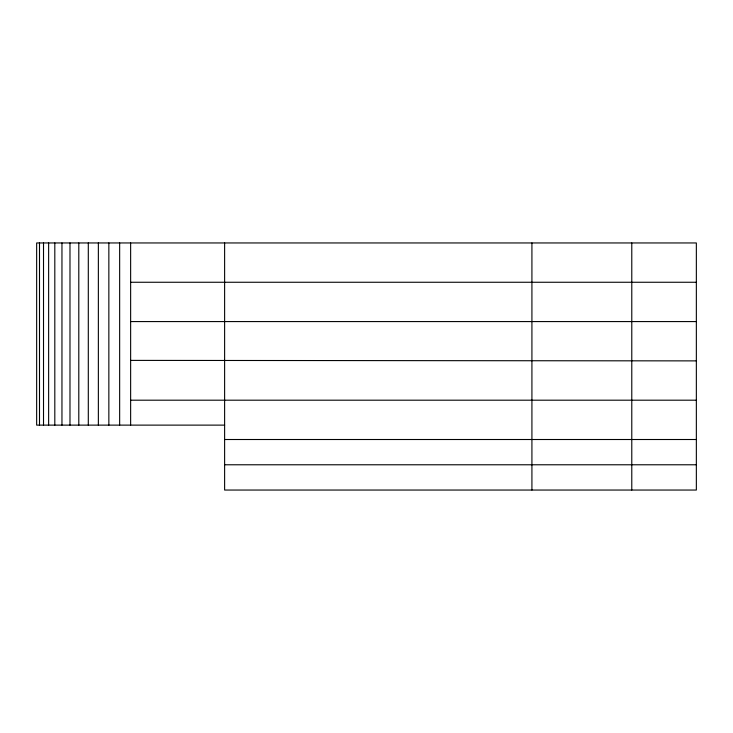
<?xml version="1.0" encoding="UTF-8"?>
<svg xmlns="http://www.w3.org/2000/svg" width="733" height="733" viewBox="0 0 733 733"><rect width="100%" height="100%" fill="white"/><g stroke="black" fill="none" stroke-linecap="round" stroke-linejoin="round"><path stroke-width="1.1" d="M130.639 282.26L696.35 282.26M130.639 321.576L696.35 321.576M696.35 360.883L130.639 360.389M130.639 400.191L696.35 400.191M224.619 425.122L36.65 425.122L36.65 242.953L696.35 242.953L696.35 490.047L224.619 490.047L224.619 242.953M224.619 439.507L696.35 439.507M224.619 464.777L696.35 464.777M631.782 242.953L631.782 490.047M531.92 242.953L531.92 490.047M130.639 242.953L130.639 425.122M119.653 242.953L119.653 425.122M108.85 242.953L108.85 425.122M98.359 242.953L98.359 425.122M88.299 242.953L88.299 425.122M78.797 242.953L78.797 425.122M69.983 242.953L69.983 425.122M61.957 242.953L61.957 425.122M54.81 242.953L54.81 425.122M48.635 242.953L48.635 425.122M43.513 242.953L43.513 425.122M39.5 242.953L39.5 425.122"/></g></svg>
